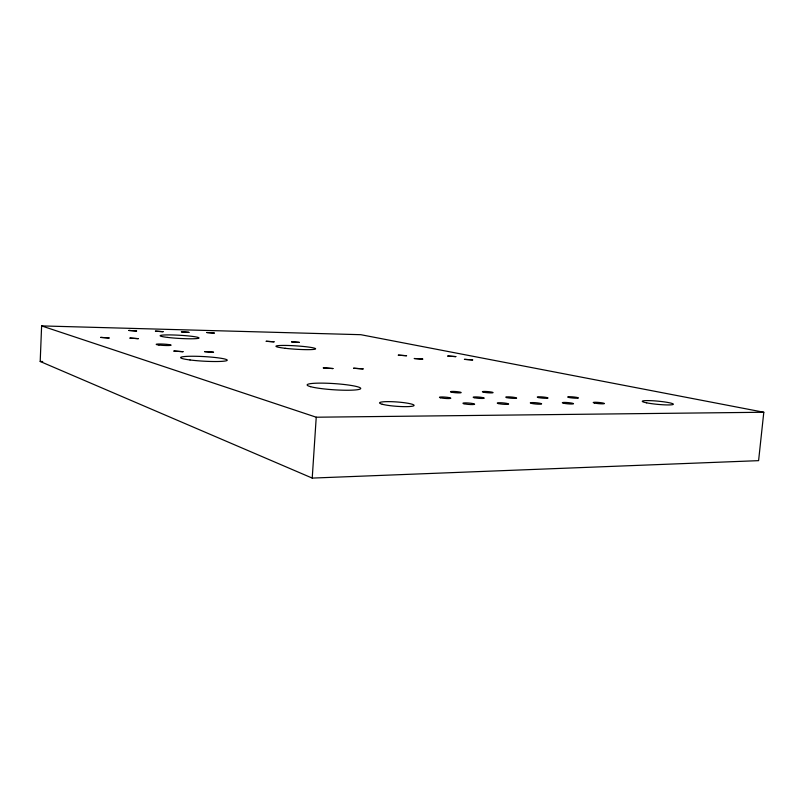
<?xml version="1.0" encoding="UTF-8"?>
<svg xmlns="http://www.w3.org/2000/svg" width="804" height="804" viewBox="0 0 804 804"><rect width="100%" height="100%" fill="white"/><g stroke="black" fill="none" stroke-linecap="round" stroke-linejoin="round"><path stroke-width="1.21" d="M40.2 361.478L41.617 325.911L360.805 334.695L763.8 412.251L758.594 460.652L312.223 478.089L40.2 361.478L42.712 361.509M312.223 478.089L316.233 417.216L41.617 325.911M316.233 417.216L763.8 412.251M472.641 359.921L464.461 359.358L472.641 359.921M455.808 356.604L447.798 356.051L455.808 356.604M422.713 359.097L414.331 358.524L422.713 359.097M363.106 368.895L353.639 368.242L363.106 368.895M406.543 355.72L398.342 355.157L406.543 355.72M332.946 368.544L323.339 367.89L332.946 368.544M299.339 342.393L291.611 341.871L299.339 342.393M213.532 352.242L204.588 351.629L213.532 352.242M274.043 341.811L266.235 341.278L274.043 341.811M183 351.69L173.925 351.067L183 351.69M214.256 333.047L206.819 332.534L214.256 333.047M138.278 338.655L129.987 338.092L138.278 338.655M188.94 332.374L181.423 331.851L188.94 332.374M109.093 337.981L100.711 337.399L109.093 337.981M163.061 331.69L155.453 331.168L163.061 331.69M136.579 330.987L128.891 330.454L136.579 330.987M382.242 404.251A17.286 2.171 4.2 0 0 412.07 406.261A17.286 2.171 4.2 0 0 396.101 401.91A17.286 2.171 4.2 0 0 382.242 404.251M646.647 402.844A15.608 1.608 5.4 0 0 672.727 404.613A15.608 1.608 5.4 0 0 653.923 400.834A15.608 1.608 5.4 0 0 646.647 402.844M594.628 403.075A5.578 0.603 5.2 0 0 604.065 403.729A5.578 0.603 5.2 0 0 597.714 402.352A5.578 0.603 5.2 0 0 594.628 403.075M506.781 397.628A5.527 0.623 4.8 0 0 516.248 398.281A5.527 0.623 4.8 0 0 510.47 396.945A5.527 0.623 4.8 0 0 506.781 397.628M531.494 403.407A5.708 0.653 5 0 0 541.243 404.08A5.708 0.653 5 0 0 535.122 402.663A5.708 0.653 5 0 0 531.494 403.407M474.159 397.699A5.608 0.643 4.6 0 0 483.787 398.362A5.608 0.643 4.6 0 0 478.139 397.005A5.608 0.643 4.6 0 0 474.159 397.699M568.941 397.488A5.407 0.573 5.1 0 0 578.116 398.121A5.407 0.573 5.1 0 0 572.116 396.824A5.407 0.573 5.1 0 0 568.941 397.488M158.911 345.027A7.507 0.663 3.1 0 0 171.031 345.278A7.507 0.663 3.1 0 0 160.941 344.001A7.507 0.663 3.1 0 0 158.911 345.027M498.319 403.578A5.789 0.683 4.8 0 0 508.228 404.261A5.789 0.683 4.8 0 0 502.239 402.824A5.789 0.683 4.8 0 0 498.319 403.578M451.356 392.151A5.437 0.613 4.5 0 0 460.712 392.794A5.437 0.613 4.5 0 0 455.376 391.508A5.437 0.613 4.5 0 0 451.356 392.151M483.435 392.171A5.367 0.583 4.7 0 0 492.641 392.804A5.367 0.583 4.7 0 0 487.184 391.538A5.367 0.583 4.7 0 0 483.435 392.171M440.441 397.779A5.678 0.663 4.5 0 0 450.23 398.452A5.678 0.663 4.5 0 0 444.723 397.065A5.678 0.663 4.5 0 0 440.441 397.779M463.998 403.759A5.869 0.703 4.6 0 0 474.079 404.452A5.869 0.703 4.6 0 0 468.24 402.985A5.869 0.703 4.6 0 0 463.998 403.759M538.358 397.558A5.467 0.603 4.9 0 0 547.675 398.201A5.467 0.603 4.9 0 0 541.785 396.885A5.467 0.603 4.9 0 0 538.358 397.558M563.574 403.236A5.638 0.633 5.1 0 0 573.172 403.899A5.638 0.633 5.1 0 0 566.931 402.502A5.638 0.633 5.1 0 0 563.574 403.236M310.565 386.674A26.864 3.095 3.8 0 0 356.986 389.779A26.864 3.095 3.8 0 0 333.941 383.588A26.864 3.095 3.8 0 0 310.565 386.674M285.219 348.293A19.879 1.688 3.7 0 0 315.61 348.876A19.879 1.688 3.7 0 0 286.536 345.449A19.879 1.688 3.7 0 0 285.219 348.293M190.035 359.971A23.396 2.301 3.2 0 0 227.09 360.443A23.396 2.301 3.2 0 0 194.508 356.262A23.396 2.301 3.2 0 0 190.035 359.971M167.694 337.429A19.517 1.588 3.3 0 0 198.91 338.142A19.517 1.588 3.3 0 0 172.197 334.956A19.517 1.588 3.3 0 0 167.694 337.429"/></g></svg>
